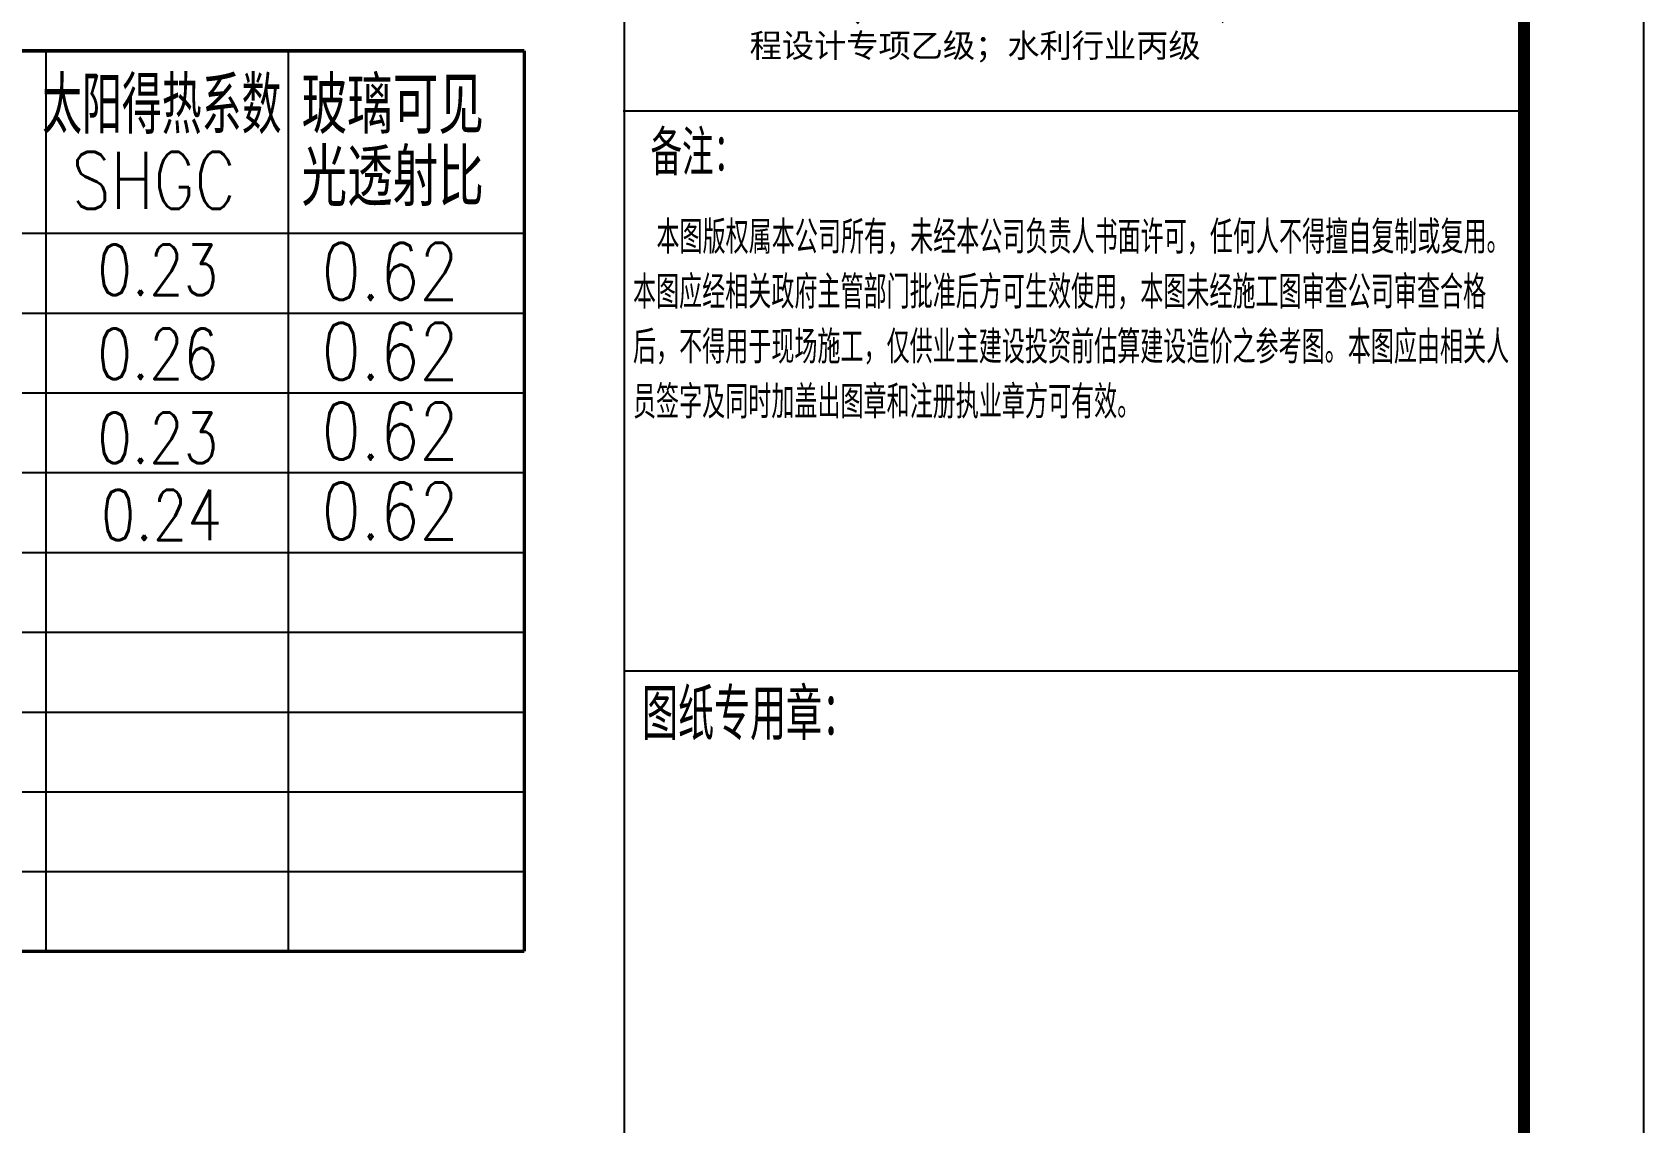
# Model space of a CAD drawing. Extents: x -695846 to 822170, y -413475 to 397179.
# Drawn here: x -361890 to -348456, y -290234 to -281146 of the extents above; entities that cross this region are included whole.
import ezdxf

# ---------------------------------------------------------------- set-up
doc = ezdxf.new("R2010")
doc.units = 0
doc.header["$LTSCALE"] = 1000
doc.header["$MEASUREMENT"] = 0
for name, color, linetype in [('AXIS', 3, 'Continuous'), ('T-图框-175', 175, 'Continuous'), ('TK', 4, 'Continuous')]:
    doc.layers.add(name, color=color, linetype=linetype)
doc.styles.add('_HZTXT', font='txt.shx', dxfattribs={"width": 0.8, "bigfont": 'HZTXT.shx'})
doc.styles.add('tk', font='txt.shx', dxfattribs={"width": 0.7, "bigfont": 'hztxt.shx'})
doc.styles.add('图框字型一', font='')
doc.styles.get('图框字型一').set_extended_font_data('SimSun')

# ---------------------------------------------------------------- blocks, each defined once
blk = doc.blocks.new('备注')
at = {"layer": 'TK', "insert": (2526775, -172239), "char_height": 313.797, "attachment_point": 1, "style": 'tk'}
blk.add_mtext_dynamic_manual_height_columns(' {\\H0.875x;本图版权属本公司所有，未经本公司负责人书面许可，任何人不得擅自复制或复用。本图应经相关政府主管部门批准后方可生效使用，本图未经施工图审查公司审查合格后，不得用于现场施工，仅供业主建设投资前估算建设造价之参考图。本图应由相关人员签字及同时加盖出图章和注册执业章方可有效。}', width=7379.47, gutter_width=1470, heights=[0], dxfattribs=at)
blk = doc.blocks.new('资质')
at = {"layer": 'TK', "insert": (2529326, -169570), "char_height": 193.202, "attachment_point": 1, "style": '图框字型一'}
blk.add_mtext_dynamic_manual_height_columns('       资质证书编号：A252030795^J{\\H0.9705x;电力行业(风力发电、新能源发电、送电工程、变电工程)专业乙级；市政行业乙级；农林行业（农业综合开发生态工程、营造林工程）专业乙级；建筑行业（建筑工程、人防工程）乙级；环境工程(污染修复工程）专项乙级；风景园林工程设计专项乙级；水利行业丙级}', width=5425.63, gutter_width=2250, heights=[4035], dxfattribs=at)
blk = doc.blocks.new('中亿国际')
at = {"lineweight": 20, "xscale": 1.05, "yscale": 1.05, "zscale": 1.05}
blk.add_blockref('资质', (-128018, 8935), dxfattribs=at)
blk = doc.blocks.new('3er1t35wer1t')
at = {"layer": 'TK', "color": 7}
for p, q in [((313372, 298821), (320872, 298821)), ((313394, 294155), (320894, 294155))]:
    blk.add_line(p, q, dxfattribs=at)
blk.add_lwpolyline([(313385, 263477), (313385, 303477), (320885, 303477), (320885, 263477)], close=True, dxfattribs=at)
at = {"lineweight": 20}
for name, p in [('中亿国际', (-2213347, 470556)), ('备注', (-2213320, 470144))]:
    blk.add_blockref(name, p, dxfattribs=at)
at = {"color": 7, "style": 'tk', "width": 0.7}
blk.add_text('备注：', height=375, dxfattribs=at).set_placement((313601, 298283))
at = {"layer": 'TK', "color": 7, "lineweight": -3, "style": 'tk', "width": 0.7}
blk.add_text('图纸专用章：', height=428.6, dxfattribs=at).set_placement((313531, 293577))

msp = doc.modelspace()

# ---------------------------------------------------------------- linework, layer by layer
at = {"layer": 'AXIS', "color": 7}
for p, q in [((-361777, -281301), (-361777, -288806)), ((-359757, -281301), (-359757, -288806)), ((-376322, -282821), (-357787, -282821)), ((-375657, -283486), (-357787, -283486)), ((-375657, -284151), (-357787, -284151)), ((-375657, -284816), (-357787, -284816)), ((-375657, -285481), (-357787, -285481)), ((-376322, -286146), (-357787, -286146)), ((-375657, -286811), (-357787, -286811)), ((-375657, -287476), (-357787, -287476)), ((-375657, -288141), (-357787, -288141))]:
    msp.add_line(p, q, dxfattribs=at)
at = {"layer": 'AXIS', "color": 7, "const_width": 28.5}
for points in [[(-376322, -281301), (-357787, -281301)], [(-357787, -281301), (-357787, -288806)], [(-376322, -288806), (-357787, -288806)]]:
    msp.add_lwpolyline(points, dxfattribs=at)
at = {"layer": 'T-图框-175'}
msp.add_lwpolyline([(-407856, -318145), (-348456, -318145), (-348456, -276145), (-407856, -276145)], close=True, dxfattribs=at)
at = {"layer": 'T-图框-175', "const_width": 100}
msp.add_lwpolyline([(-405356, -317145), (-349456, -317145), (-349456, -277145), (-405356, -277145)], close=True, dxfattribs=at)

# ---------------------------------------------------------------- block references
msp.add_blockref('3er1t35wer1t', (-670337, -580622))

# ---------------------------------------------------------------- texts
at = {"layer": 'AXIS', "color": 7, "style": '_HZTXT'}
for s, height, width, p in [('太阳得热系数', 475, 0.7, (-361807, -281993)), ('玻璃可见', 475, 0.8, (-359645, -281993)), ('光透射比', 475, 0.8, (-359645, -282594)), ('SHGC', 475, 0.8, (-361562, -282619)), ('0.23', 420, 0.8, (-361347, -283336)), ('0.62', 475, 0.8, (-359476, -283377)), ('0.62', 475, 0.8, (-359476, -284042)), ('0.26', 420, 0.8, (-361347, -284036, 800)), ('0.62', 475, 0.8, (-359476, -284707)), ('0.23', 420, 0.8, (-361347, -284736, 800)), ('0.62', 475, 0.8, (-359476, -285372)), ('0.24', 420, 0.8, (-361317, -285378))]:
    msp.add_text(s, height=height, dxfattribs=dict(at, width=width)).set_placement(p)

doc.saveas('drawing.dxf')
